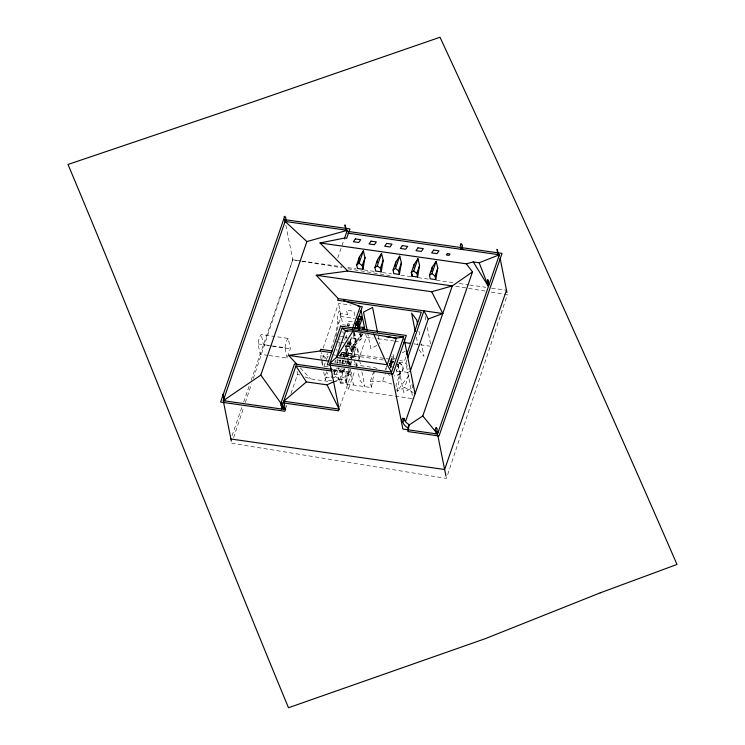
<?xml version="1.0" encoding="UTF-8"?>
<svg xmlns="http://www.w3.org/2000/svg" width="745" height="745" viewBox="0 0 745 745"><rect width="100%" height="100%" fill="white"/><g stroke="black" fill="none" stroke-linecap="round" stroke-linejoin="round"><path stroke-width="0.56" stroke-dasharray="3.73 2.79" d="M338.882 346.388L340.046 338.584M339.31 363.569L340.661 354.564M341.517 368.728L339.226 371.029L339.72 367.779M340.363 363.439L341.992 352.599L341.396 349.638M348.017 355.663L350.69 337.82L360.999 339.292L362.88 333.825M333.173 381.105L345.941 382.93L350.02 369.25M350.672 364.91L351.482 359.49M351.649 358.41L352.292 354.071L355.589 344.516L360.999 339.292M345.941 382.93L345.382 380.127L348.818 369.231M338.994 379.214L346.453 380.285L349.889 369.38M349.461 365.45L350.55 358.755M350.727 357.637L351.454 353.167L349.321 342.495A6.649 1.732 -81.9 0 0 348.288 342.439M350.541 365.599L352.534 353.326L350.401 342.644L349.321 342.495M334.337 374.465L335.334 369.026L333.574 374.12M340.67 383.181L343.063 370.125L339.897 379.298L340.67 383.181L371.41 387.568L374.232 372.128M336.042 336.135L338.165 325.258L341.182 316.513L354.35 318.394M344.693 340.083L345.335 336.815M347.459 325.938L347.878 323.758L352.46 324.42M346.136 338.686L347.412 332.158M233.595 437.753L243.82 406.994M245.282 402.598L251.493 383.926M253.319 378.432L292.776 259.772L285.344 222.569M232.04 435.76L242.172 406.425M243.671 402.077L249.296 385.77M251.167 380.341L292.776 259.772L300.822 260.918M269.15 355.542L287.123 358.103L290.345 348.772L288.268 338.407L275.92 336.638M286.173 407.422L286.909 405.28M290.969 393.518L297.618 374.269L296.78 370.107M337.727 258.031L344.264 239.089M321.384 360.273L320.48 355.756L321.617 352.478M323.116 348.111L338.556 303.373L351.119 305.161M322.79 358.298L324.177 354.275L325.044 358.606L326.105 355.514A33.348 8.698 -81.9 0 0 327.958 353.698M328.163 366.736L322.52 365.935L322.967 364.631M338.025 320.983L337.578 322.296A33.348 8.698 -81.9 0 1 334.645 337.643M340.111 314.949L340.595 313.552L347.375 314.52M323.907 366.596L326.701 358.485L328.573 355.728M326.664 371.699L324.764 377.194L331.544 378.153L331.097 375.908M332.102 380.956L325.323 379.987L327.847 372.686M334.943 362.191L335.641 360.198M332.168 378.199L335.623 376.737L338.584 368.151M342.923 356.659L348.567 340.297M344.227 359.137L352.515 335.129M344.907 363.718L345.978 360.627M333.08 370.321L343.724 371.839L344.786 368.747M346.211 364.622L347.319 361.427L346.723 358.457M362.2 334.114L361.446 336.302L360.366 336.144L361.502 332.866M339.832 406.994L351.845 372.174L333.49 369.548M411.845 398.528L348.288 389.467L354.853 370.451M355.942 367.285L357.665 362.284M358.01 361.288L366.363 337.085L365.73 333.909M371.41 387.568L370.228 381.663L373.562 372.016M370.228 381.663L382.632 381.123L385.5 372.817M395.232 358.634L391.349 358.084L390.259 361.232L391.032 365.097L390.501 367.806A2.999 2.328 -11.3 0 1 390.045 367.527M389.309 364.24A2.812 2.179 -11.3 0 1 391.237 362.564L390.278 366.959L392.112 361.94L391.349 358.084M390.939 367.946A2.999 2.328 -11.3 0 1 390.278 366.67L392.112 361.94M390.725 367.499L391.842 364.258L391.47 366.708M398.519 365.208L398.798 366.652L396.936 372.062L396.647 370.619L398.519 365.208L397.634 365.292M405.904 356.892L404.405 361.251L399.814 360.599M407.012 359.937L405.885 363.215L412.972 398.696M408.791 375.415L397.169 391.237L400.81 371.392L395.995 385.342L397.169 391.237L404.656 387.391L408.791 375.415L407.757 372.388L400.81 371.392L395.344 371.904M337.671 363.281L337.01 359.956L338.835 357.265M339.441 356.361L341.545 353.26M360.301 333.704L360.999 336.964L356.576 341.853L355.505 341.704L359.928 336.815L359.22 333.546M376.83 345.438L370.796 348.586L367.834 333.769M402.328 352.748L405.345 351.174M335.436 381.012L351.267 373.841L333.211 371.261M407.757 372.388L410.15 371.466M346.22 325.239L342.84 324.811L338.556 303.373M347.347 325.379L349.601 325.658L348.725 321.281L352.981 321.887M301.967 261.085L342.188 266.822M347.934 267.641L355.97 268.787M364.016 269.932L374.353 271.413M382.399 272.558L391.591 273.871M400.782 275.175L411.128 276.656M418.019 277.634L428.356 279.114M436.402 280.26L454.785 282.877M459.386 283.538L468.577 284.851M469.722 285.009L485.814 287.3M491.551 288.119L506.488 290.252M366.363 337.085L373.171 338.062M377.715 338.705L393.602 340.968M394.738 341.135L400.41 341.946M414.034 343.883L429.921 346.155M359.928 336.815L360.999 336.964M340.381 336.349L343.817 336.842M344.963 337.001L347.254 337.327M349.526 340.987L350.606 341.135L352.879 351.724L351.808 351.565L349.526 340.987A6.5 1.695 -81.9 0 1 349.582 339.785M353.344 334.635L355.058 342.476L356.138 342.635A13.643 3.557 -81.9 0 0 352.879 351.724M349.014 342.206L350.085 342.365M336.125 341.741L339.562 342.225M340.707 342.393L344.143 342.886M347.58 343.371L355.589 344.516M345.764 345.866L357.181 347.496M344.944 346.025L357.498 347.813L359.397 357.293L341.145 354.685M268.032 355.384L260.173 354.257L258.096 343.892A8.474 2.207 -81.9 0 1 261.318 334.561L274.793 336.479M391.311 356.771L393.369 357.06M347.887 342.951A6.649 1.732 -81.9 0 0 345.997 352.134L347.068 352.283L349.954 366.726M351.454 353.167L352.534 353.326M341.368 352.264L384.914 358.475M386.059 358.634L389.505 359.127M390.65 359.295L394.086 359.779M345.28 352.99L346.351 353.149M341.992 352.599L352.292 354.071M342.886 357.237A7.096 1.853 -81.9 0 1 345.624 353.223L346.695 353.372L347.971 359.779M340.735 353.922L384.169 360.114M389.886 360.934L393.313 361.418M399.031 362.238L405.885 363.215L409.089 369.408M389.793 361.176L394.152 361.791M258.096 343.892L271.571 345.82M272.698 345.978L285.046 347.738L287.123 358.103M271.255 346.043L263.395 344.926L261.318 334.561M272.372 346.202L290.345 348.772M332.233 354.713L335.66 355.207M336.805 355.365L353.922 357.805L355.495 365.18M320.48 355.756L328.471 356.892M390.278 366.67L394.599 367.294M337.01 359.956L347.319 361.427M334.682 361.968L375.042 367.723L377.138 368.738M348.558 370.926L349.629 371.085M333.509 370.218L349.535 372.5M333.844 374.12L338.09 374.726L339.552 382.017M305.152 376.961L310.535 378.879L330.696 381.757M292.776 259.772L300.812 261.085M301.958 261.272L342.123 267.8M347.859 268.731L390.324 275.641M455.735 286.276L485.572 291.127M491.309 292.068L507.373 294.675L446.413 478.42L231.76 443.247M382.632 381.123L391.889 384.048M297.618 374.269L299.769 375.042M335.623 376.737L339.897 379.298M404.656 387.391L413.186 392.624M300.356 367.974L310.535 378.879M418.895 349.638L423.998 356.38L421.493 343.845M396.126 369.669L396.647 370.619M353.931 332.54L356.138 342.635M360.72 332.931L361.446 336.302M359.891 333.9L360.366 336.144M354.48 332.102L356.576 341.853M353.409 331.953L355.505 341.704M425.069 316.374L425.954 320.816M427.285 327.465L430.61 344.097M418.988 331.311L420.124 337.01M416.39 337.103L417.992 345.084M411.948 384.224L412.628 387.642L403.576 392.364L397.877 363.877M402.766 366.484L402.868 366.968M398.426 364.566L398.649 365.702M398.23 364.603L398.342 365.143M393.071 354.359L393.528 356.622L391.665 362.023L391.209 359.77M393.816 361.167A2.999 2.328 -11.3 0 0 391.786 362.294L392.233 364.519M391.525 362.508L391.349 363.113A2.812 2.179 -11.3 0 0 389.477 366.102A2.999 2.328 -11.3 0 1 389.188 365.627M389.337 365.683L389.235 365.134A2.812 2.179 -11.3 0 0 389.607 365.953M378.255 335.883L379.857 343.864M354.816 315.582L353.959 311.252L346.509 310.19L347.971 317.482M359.379 359.239L357.563 350.122L352.46 343.38L355.421 358.196M359.612 360.375L360.748 366.074M361.884 371.774L364.845 386.59L359.742 379.848L357.926 370.731M356.334 362.75L357.013 366.168M347.878 323.758L348.474 326.729M340.698 317.919L339.245 310.628L337.168 316.653L338.621 323.945M342.793 331.423L343.24 333.658M345.699 345.931L348.371 359.332M348.595 360.44L349.489 364.91M350.383 369.371L353.503 385.007M348.185 360.85L348.828 364.044M345.997 352.134L348.883 366.568M345.624 353.223L346.686 358.559M347.282 361.53L347.719 363.728M342.383 359.919L343.24 364.212A7.096 1.853 -81.9 0 1 343.436 360.18M344.097 368.496L348.288 389.467M343.724 371.839L343.128 368.868L336.74 367.956L337.336 370.926M336.684 349.098L337.094 351.137M338.565 367.704L339.226 371.029M322.101 360.31L323.358 366.605M321.617 361.409L322.52 365.935M323.73 372.006L325.323 379.987M343.957 357.386A7.096 1.853 -81.9 0 1 346.695 353.372M285.046 347.738A8.474 2.207 -81.9 0 1 288.268 338.407M398.901 363.113A8.698 6.752 -11.3 0 1 402.822 370.488A8.698 6.752 -11.3 0 1 394.412 376.113M390.11 375.499A8.698 6.752 -11.3 0 1 388.341 374.549M385.873 369.902A8.698 6.752 -11.3 0 1 386.189 368.123M390.268 363.709A8.698 6.752 -11.3 0 1 394.599 362.498M398.808 362.629A8.698 6.752 -11.3 0 1 402.719 370.014A8.698 6.752 -11.3 0 1 394.319 375.638M385.78 369.427A8.698 6.752 -11.3 0 1 386.981 365.935M390.175 363.225A8.698 6.752 -11.3 0 1 392.261 362.405M389.244 365.832A2.999 2.328 -11.3 0 1 392.01 363.43A2.999 2.328 -11.3 0 1 392.894 362.713M397.42 364.203A2.999 2.328 -11.3 0 1 398.64 366.419A2.999 2.328 -11.3 0 1 396.508 368.449M392.876 362.238A2.812 2.179 -11.3 0 0 392.429 362.545L392.317 362.005A2.812 2.179 -11.3 0 1 392.773 361.697M398.277 364.109A2.999 2.328 -11.3 0 1 397.783 366.419M389.346 363.746A2.999 2.328 -11.3 0 1 391.786 362.294M390.883 368.03A2.812 2.179 -11.3 0 1 390.669 367.63L390.566 367.08A2.812 2.179 -11.3 0 0 391.088 367.834M397.616 364.007A2.812 2.179 -11.3 0 1 397.746 366.875M398.1 364.175A2.812 2.179 -11.3 0 1 397.634 366.335M347.068 352.283A6.649 1.732 -81.9 0 1 348.204 344.795A6.649 1.732 -81.9 0 1 350.401 342.644M351.808 351.565A13.643 3.557 -81.9 0 1 355.058 342.476M342.169 364.063A7.096 1.853 -81.9 0 1 342.365 360.021M353.922 357.805A7.105 1.853 -81.9 0 1 355.188 349.926A7.105 1.853 -81.9 0 1 357.498 347.813M350.606 341.135A6.5 1.695 -81.9 0 1 350.783 338.686M334.384 338.612A33.348 8.698 -81.9 0 1 331.087 348.166"/><path stroke-width="1.12" d="M408.362 429.865L409.117 424.622A10.365 5.951 19 0 1 404.013 418.504L402.533 418.29L401.397 421.586L402.877 421.791A10.365 5.951 19 0 0 407.981 427.919L408.362 429.865L407.785 431.532L439.029 435.983L502.037 253.402L348.437 231.49M358.541 262.128L359.463 256.857L363.346 250.907L365.003 257.649L362.983 269.243L357.432 268.451L356.706 264.829L359.463 256.857M377.1 262.622L377.659 259.456L381.542 253.505L383.2 260.247L381.179 271.841L375.629 271.05L374.903 267.427L377.659 259.456M395.12 266.263L395.856 262.054L399.739 256.103L401.397 262.845L399.376 274.43L393.826 273.638L393.099 270.025L395.856 262.054M412.022 276.237L411.296 272.614L414.052 264.643L417.936 258.692L419.593 265.434L417.572 277.028L412.022 276.237L412.395 274.132M413.494 267.809L414.052 264.643M431.513 271.459L432.249 267.241L436.132 261.29L437.79 268.032L435.769 279.626L430.219 278.835L429.493 275.212L432.249 267.241M347.291 230.317L306.884 241.566L260.806 375.098L285.437 409.564L223.258 400.698L284.702 222.662L285.046 220.79L283.817 218.462L284.413 217.829L284.106 216.739L284.953 216.292L285.102 217.475L285.81 217.419L285.661 220.464L286.415 220.632L286.62 221.656L347.291 230.317L344.628 238.037L346.686 238.326L349.936 228.939L283.631 219.486L220.622 402.067L284.86 411.231L285.437 409.564L283.985 402.281M332.335 369.39L294.461 363.988L281.135 402.617L338.519 410.802L339.096 409.126L283.771 401.238L295.951 365.953L332.074 371.103M297.227 364.622L288.613 355.393L320.154 350.988L320.732 349.321L332.196 350.951M347.757 271.022L320.015 242.954L466.351 263.823L472.507 271.906L452.299 285.931L347.757 271.022L316.262 275.278L338.239 298.605L337.662 300.272L421.325 312.211L406.658 354.713M356.706 264.829L359.09 263.246L363.346 250.907M362.983 269.243L362.256 265.62L365.003 257.649M329.951 363.364L342.123 328.07L403.697 336.852L391.516 372.146L329.951 363.364L336.349 357.516L352.99 330.994L396.387 338.165L403.697 336.852M352.711 328.284L360.245 306.465L343.473 300.477M354.778 328.582L362.312 306.754L357.963 306.139M374.903 267.427L377.287 265.844L381.542 253.505M358.569 324.14L361.204 316.485L359.081 316.187M359.155 327.102L361.8 319.456L361.204 316.485M381.179 271.841L380.453 268.219L383.2 260.247M362.629 329.588L363.383 327.409L364.463 327.558L363.709 329.746M393.099 270.025L395.483 268.433L399.739 256.103M399.376 274.43L398.649 270.817L401.397 262.845M411.296 272.614L413.68 271.031L417.936 258.692M417.572 277.028L416.846 273.406L419.593 265.434M429.493 275.212L431.877 273.629L436.132 261.29M435.769 279.626L435.043 276.004L437.79 268.032M407.766 357.758L423.961 310.833L428.254 319.009L410.15 371.466M402.877 421.791L404.013 418.504M405.504 421.521L452.299 285.931L431.7 291.733L316.262 275.278M407.981 427.919L409.117 424.622M409.173 424.939L422.788 415.971L472.507 271.906M391.749 373.264L402.896 429.083L437.548 434.028L499.401 254.771L347.859 233.166M506.488 290.252L444.635 469.499L230.922 439.019M283.771 401.238L306.381 381.906L326.999 384.839L334.384 381.496M284.702 222.662L286.62 221.656M223.258 400.698L260.806 375.098M466.351 263.823L473.252 261.933L479.165 262.78L499.401 254.771M428.254 319.009L442.781 313.515L431.7 291.733M320.015 242.954L344.562 238.046M352.99 330.994L345.531 330.91L342.123 328.07M223.612 398.426L222.848 394.235L224.757 400.903L223.668 398.715M359.146 326.869L363.383 327.409M338.239 298.605L442.781 313.515M360.152 311.233L361.232 311.382L364.882 329.672M357.544 318.851L361.8 319.456M359.36 329.346L357.712 321.719L356.641 321.57L358.28 329.188M355.896 324.904L358.187 325.23M355.346 327.707L358.783 328.2M347.794 331.236L345.531 330.91L336.349 357.516L387.204 364.771L391.516 372.146M386.217 336.712L396.387 338.165L387.204 364.771L373.608 333.928M403.818 342.43L410.625 343.398M320.154 350.988L331.59 352.618M288.613 355.393L328.918 361.148M431.877 273.629L435.043 276.004M413.68 271.031L416.846 273.406M395.483 268.433L398.649 270.817M377.287 265.844L380.453 268.219M359.09 263.246L362.256 265.62M285.121 221.442L306.884 241.566M422.788 415.971L437.548 434.028M295.951 365.953L306.381 381.906M473.252 261.933L488.459 286.48L487.761 279.599L489.055 284.767M326.999 384.839L339.096 409.126L330.175 364.482M479.165 262.78L488.459 286.48M359.751 328.433L358.066 320.564A6.37 1.658 -81.9 0 1 358.326 316.932M500.072 258.105L506.935 292.468M463.222 249.612L462.198 247.983L462.422 245.403L461.509 243.885L460.568 243.755L460.885 244.9L460.224 245.096L461.518 247.88L460.904 248.29L461.108 249.314M417.619 324.475L416.716 319.912L411.613 313.17L415.254 331.404M437.762 435.136L445.966 476.195M404.153 339.133L415.077 393.788M377.575 332.466L372.565 307.396L363.513 312.118L367.155 330.352M283.687 409.312L282.662 407.673L282.886 405.103L281.973 403.585L281.023 403.445L281.349 404.6L280.679 404.786L281.983 407.58L281.368 407.981L281.573 409.014M223.481 401.825L231.341 441.133M360.245 311.382A6.37 1.658 -81.9 0 1 361.232 311.382M356.315 322.25A7.096 1.853 -81.9 0 1 357.712 321.719M355.57 323.805A7.096 1.853 -81.9 0 1 355.933 322.939M435.769 428.207L435.164 429.614L436.393 431.932L436.049 433.813L437.967 432.808L437.753 431.783L437.008 431.616L437.157 428.571L436.449 428.626L436.3 427.444L435.769 428.207M346.229 229.134L346.872 231.527L345.801 230.103L344.972 224.85L346.229 229.134M498.34 253.589L498.982 255.991L497.902 254.557L497.073 249.314L498.34 253.589M340.642 326.105L327.306 364.733L393.006 374.111L406.332 335.474L340.642 326.105M355.346 238.931L353.391 241.734L358.736 242.497L360.692 239.694L355.346 238.931M371.001 241.156L369.045 243.969L374.39 244.733L376.346 241.92L371.001 241.156M386.655 243.392L384.699 246.204L390.045 246.968L392 244.155L386.655 243.392M402.309 245.626L400.354 248.439L405.699 249.203L407.655 246.39L402.309 245.626M417.964 247.862L416.008 250.665L421.353 251.428L423.309 248.616L417.964 247.862M433.618 250.087L431.662 252.9L437.008 253.663L438.963 250.851L433.618 250.087M447.354 253.598L446.367 254.995L449.039 255.377L450.027 253.971L447.354 253.598M600.256 592.843L485.125 638.726L288.492 707.75C213.647 527.199 143.822 344.618 68 164.468L254.073 101.506L440.016 37.25C520.96 212.092 600.191 387.745 677 564.449L600.256 592.843"/></g></svg>
